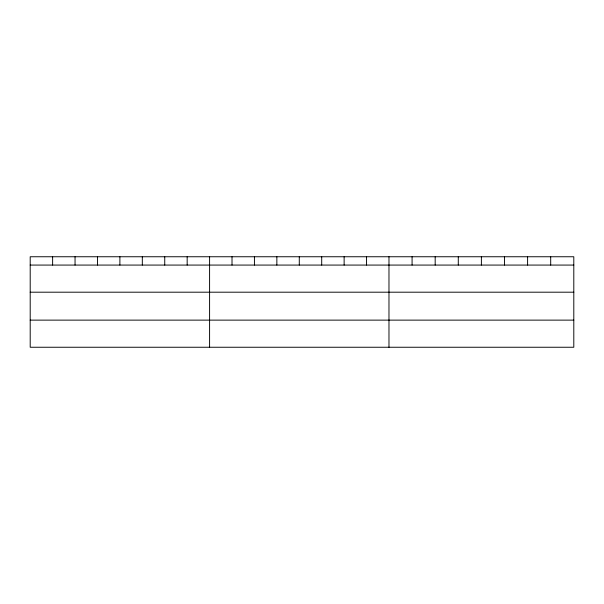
<?xml version="1.0" encoding="UTF-8"?>
<svg xmlns="http://www.w3.org/2000/svg" width="604" height="604" viewBox="0 0 604 604"><rect width="100%" height="100%" fill="white"/><g stroke="black" fill="none" stroke-linecap="round" stroke-linejoin="round"><path stroke-width="0.91" d="M573.8 292.193L573.8 256.753L30.2 256.753L30.2 347.247L573.8 347.247L573.8 292.193L30.2 292.193M30.2 265.073L573.8 265.073M30.2 320.128L573.8 320.128M550.697 256.753L550.697 265.073M527.594 256.753L527.594 265.073M504.491 256.753L504.491 265.073M481.388 256.753L481.388 265.073M458.285 256.753L458.285 265.073M435.182 256.753L435.182 265.073M412.079 256.753L412.079 265.073M388.976 256.753L388.976 347.247M366.553 256.753L366.553 265.073M344.129 256.753L344.129 265.073M321.706 256.753L321.706 265.073M299.282 256.753L299.282 265.073M276.858 256.753L276.858 265.073M254.435 256.753L254.435 265.073M232.012 256.753L232.012 265.073M209.588 256.753L209.588 347.247M187.165 256.753L187.165 265.073M164.741 256.753L164.741 265.073M142.317 256.753L142.317 265.073M119.894 256.753L119.894 265.073M97.471 256.753L97.471 265.073M75.047 256.753L75.047 265.073M52.623 256.753L52.623 265.073"/></g></svg>
